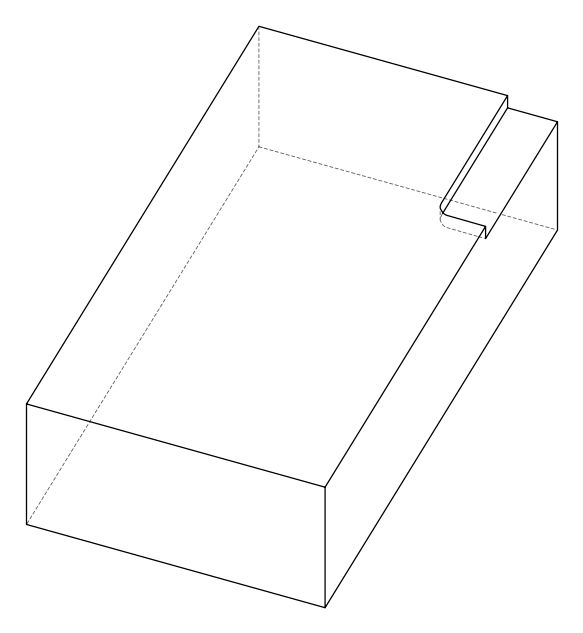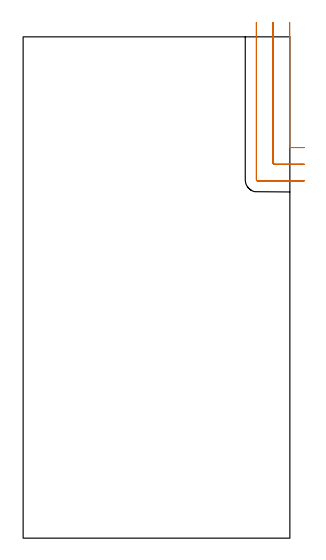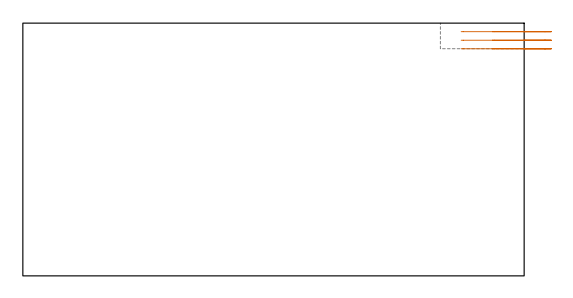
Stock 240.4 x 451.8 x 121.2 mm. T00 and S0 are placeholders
(PLAN: 1 operations, 0 tool changes, 3 min)
(1 MILL_CORNER_NOTCH_RECTANGULAR | CORNER_NOTCH_RECTANGULAR | UGT0201_104 | Follow Part, ap 5, ae 75% | 3.05 min | 68816 mm3)
(TOOL UGT0201_104 | End Mill 20 mm | D20 FL22 Z2)
(OP 1 MILL_CORNER_NOTCH_RECTANGULAR)
G17 G21 G94 G90
T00 M6
G54
G17 G0 G90 X240.2 Y464.8 S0 M3
G43 Z131.2 H0
Z117.1
G94 G1 Y461.8 F250.
Y352.994 F500.
G3 X241.194 Y352. R1.
G1 X250.4
X253.4 F250.
G0 Z131.2
X225.2 Y464.8
Z117.1
G1 Y461.8
Y337.995 F500.
G3 X226.195 Y337. R1.
G1 X250.4
X253.4 F250.
G0 Z131.2
X210.2 Y464.8
Z117.1
G1 Y461.8
Y322.995 F500.
G3 X211.195 Y322. R1.
G1 X250.4
X253.4 F250.
G0 Z131.2
X240.2 Y464.8
Z113.
G1 Y461.8
Y352.995 F500.
G3 X241.195 Y352. R1.
G1 X250.4
X253.4 F250.
G0 Z131.2
X225.2 Y464.8
Z113.
G1 Y461.8
Y337.995 F500.
G3 X226.195 Y337. R1.
G1 X250.4
X253.4 F250.
G0 Z131.2
X210.2 Y464.8
Z113.
G1 Y461.8
Y322.995 F500.
G3 X211.195 Y322. R1.
G1 X250.4
X253.4 F250.
G0 Z131.2
X240.2 Y464.8
Z108.9
G1 Y461.8
Y352.995 F500.
G3 X241.195 Y352. R1.
G1 X250.4
X253.4 F250.
G0 Z131.2
X225.2 Y464.8
Z108.9
G1 Y461.8
Y337.995 F500.
G3 X226.195 Y337. R1.
G1 X250.4
X253.4 F250.
G0 Z131.2
X210.2 Y464.8
Z108.9
G1 Y461.8
Y322.995 F500.
G3 X211.195 Y322. R1.
G1 X250.4
X253.4 F250.
G0 Z131.2
M5
M2
